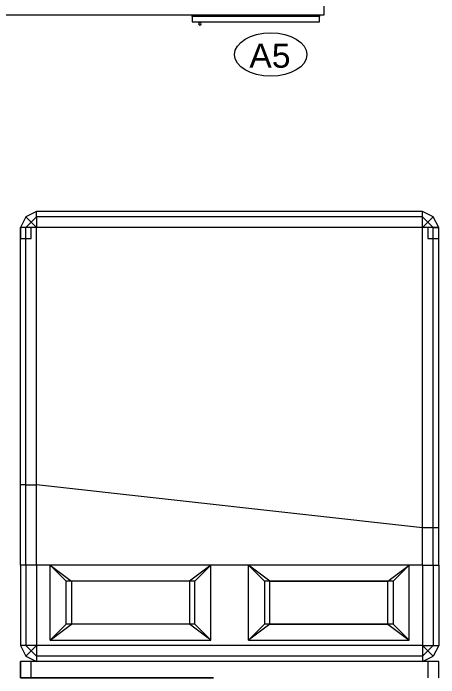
# Model space of a CAD drawing. Header units: inches. Extents: x -1176 to 1507, y -2563 to 978.
# Drawn here: x -979.1 to -899.8, y -324.6 to -200.6 of the extents above; entities that cross this region are included whole.
import ezdxf

# ---------------------------------------------------------------- set-up
doc = ezdxf.new("R2010")
doc.units = ezdxf.units.IN
doc.header["$MEASUREMENT"] = 0
for name, color, linetype, lineweight in [('G-IMPT', 8, 'Continuous', 9), ('I-FURN', 30, 'Continuous', 9), ('Q-CASE', 31, 'Continuous', 9), ('Q-SPCQ', 91, 'Continuous', 9), ('Q-SPCQ-IDEN', 132, 'Continuous', 9)]:
    doc.layers.add(name, color=color, linetype=linetype, lineweight=lineweight)
doc.styles.add('Arial', font='arial.ttf', dxfattribs={"height": 4.5})

# ---------------------------------------------------------------- blocks, each defined once
blk = doc.blocks.new('Bed_761 - 12ZBED05_dwg-6542241-2nd Floor Power _ Signal')
at = {"layer": 'G-IMPT'}
for p, q in [((0, 78), (3, 78)), ((0, 78), (3, 78)), ((0, 78), (3, 78)), ((0, 78), (3, 78)), ((3, 78), (3, 0)), ((3, 78), (3, 75)), ((3, 78), (3, 76)), ((3, 78), (3, 76)), ((3, 78), (3, 0)), ((3, 75), (4, 77)), ((3, 75), (4, 77)), ((6, 78), (4, 77)), ((6, 78), (4, 77)), ((5, 76), (4, 77)), ((6, 77), (5, 76)), ((21, 78), (6, 78)), ((21, 78), (6, 78)), ((6, 77), (6, 78)), ((6, 75), (6, 77)), ((21, 77), (6, 77)), ((21, 78), (28, 78)), ((21, 78), (28, 78)), ((21, 77), (21, 78)), ((21, 75), (21, 77)), ((21, 77), (28, 77)), ((28, 78), (84, 78)), ((28, 78), (84, 78)), ((28, 78), (28, 77)), ((28, 77), (28, 75)), ((28, 77), (84, 77)), ((82, 76), (82, 78)), ((82, 76), (82, 78)), ((82, 78), (84, 78)), ((82, 78), (84, 78)), ((84, 78), (86, 77)), ((84, 78), (86, 77)), ((84, 77), (84, 78)), ((84, 78), (84, 76)), ((84, 78), (84, 76)), ((84, 77), (84, 75)), ((84, 77), (85, 76)), ((85, 76), (86, 77)), ((86, 77), (87, 75)), ((86, 77), (87, 75)), ((3, 76), (0, 76)), ((3, 76), (0, 76)), ((4, 75), (5, 76)), ((6, 75), (5, 76)), ((84, 76), (82, 76)), ((84, 76), (82, 76)), ((84, 75), (85, 76)), ((85, 76), (86, 75)), ((3, 75), (3, 3)), ((3, 75), (3, 3)), ((4, 75), (3, 75)), ((3, 75), (3, 3)), ((6, 75), (4, 75)), ((4, 75), (4, 3)), ((21, 75), (6, 75)), ((6, 75), (6, 3)), ((21, 75), (21, 72.5)), ((21, 75), (28, 75)), ((28, 75), (36, 3)), ((28, 75), (84, 75)), ((84, 75), (86, 75)), ((84, 75), (84, 3)), ((86, 75), (87, 75)), ((86, 75), (86, 3)), ((87, 75), (87, 3)), ((87, 75), (87, 3)), ((7, 42.5), (7, 72.5)), ((7, 72.5), (21, 72.5)), ((7, 72.5), (10, 69.5)), ((10, 68.5), (7, 72.5)), ((21, 72.5), (18, 69.5)), ((18, 68.5), (21, 72.5)), ((21, 72.5), (21, 42.5)), ((21, 72.5), (21, 42.5)), ((10, 69.5), (10, 68.5)), ((18, 69.5), (10, 69.5)), ((18, 69.5), (18, 68.5)), ((10, 68.5), (10, 46.5)), ((10, 46.5), (10, 68.5)), ((10, 68.5), (18, 68.5)), ((18, 68.5), (18, 46.5)), ((18, 46.5), (18, 68.5)), ((10, 46.5), (7, 42.5)), ((10, 46.5), (10, 45.5)), ((10, 46.5), (18, 46.5)), ((18, 46.5), (18, 45.5)), ((18, 46.5), (21, 42.5)), ((7, 42.5), (10, 45.5)), ((18, 45.5), (10, 45.5)), ((21, 42.5), (18, 45.5)), ((7, 42.5), (21, 42.5)), ((21, 42.5), (21, 35.5)), ((0, 36), (0, 0)), ((0, 0), (0, 36)), ((0, 0), (0, 36)), ((7, 5.5), (7, 35.5)), ((7, 35.5), (21, 35.5)), ((10, 32.5), (7, 35.5)), ((7, 35.5), (10, 31.5)), ((18, 32.5), (21, 35.5)), ((21, 35.5), (18, 31.5)), ((21, 35.5), (21, 5.5)), ((21, 35.5), (21, 5.5)), ((10, 32.5), (18, 32.5)), ((10, 32.5), (10, 31.5)), ((18, 32.5), (18, 31.5)), ((10, 31.5), (10, 9.5)), ((18, 31.5), (10, 31.5)), ((10, 31.5), (10, 9.5)), ((18, 31.5), (18, 9.5)), ((18, 31.5), (18, 9.5)), ((7, 5.5), (10, 9.5)), ((10, 9.5), (10, 8.5)), ((18, 9.5), (10, 9.5)), ((18, 9.5), (18, 8.5)), ((21, 5.5), (18, 9.5)), ((10, 8.5), (7, 5.5)), ((10, 8.5), (18, 8.5)), ((21, 5.5), (18, 8.5)), ((7, 5.5), (21, 5.5)), ((21, 5.5), (21, 3)), ((4, 1), (3, 3)), ((4, 1), (3, 3)), ((4, 3), (3, 3)), ((3, 3), (3, 0)), ((6, 3), (4, 3)), ((5, 2), (4, 3)), ((6, 3), (5, 2)), ((21, 3), (6, 3)), ((6, 3), (6, 1)), ((21, 3), (21, 1)), ((21, 3), (36, 3)), ((36, 1), (36, 3)), ((36, 3), (84, 3)), ((86, 3), (84, 3)), ((84, 3), (85, 2)), ((84, 3), (84, 1)), ((86, 3), (85, 2)), ((87, 3), (86, 1)), ((87, 3), (86, 1)), ((86, 3), (87, 3)), ((0, 0), (0, 2)), ((0, 0), (0, 2)), ((0, 2), (3, 2)), ((0, 2), (3, 2)), ((3, 2), (3, 0)), ((3, 2), (3, 0)), ((5, 2), (4, 1)), ((6, 1), (5, 2)), ((82, 0), (82, 2)), ((82, 0), (82, 2)), ((82, 2), (84, 2)), ((82, 2), (84, 2)), ((85, 2), (84, 1)), ((84, 2), (84, 0)), ((84, 2), (84, 0)), ((85, 2), (86, 1)), ((3, 0), (0, 0)), ((6, 0), (4, 1)), ((6, 0), (4, 1)), ((21, 1), (6, 1)), ((6, 1), (6, 0)), ((21, 0), (6, 0)), ((21, 1), (21, 0)), ((21, 1), (36, 1)), ((21, 0), (36, 0)), ((36, 1), (36, 0)), ((36, 1), (84, 1)), ((36, 0), (84, 0)), ((86, 1), (84, 0)), ((86, 1), (84, 0)), ((84, 1), (84, 0)), ((0, 0), (3, 0)), ((3, 0), (0, 0)), ((3, 0), (0, 0)), ((21, 0), (6, 0)), ((21, 0), (36, 0)), ((36, 0), (84, 0)), ((84, 0), (82, 0)), ((84, 0), (82, 0))]:
    blk.add_line(p, q, dxfattribs=at)
blk = doc.blocks.new('Bed_761 - Bed_761-6542718-2nd Floor Power _ Signal')
at = {"extrusion": (0, 0, -1), "zscale": -1, "rotation": 180}
blk.add_blockref('Bed_761 - 12ZBED05_dwg-6542241-2nd Floor Power _ Signal', (0, 0), dxfattribs=at)
blk = doc.blocks.new('Desk34 - Desk-6998183-2nd Floor Power _ Signal')
at = {"layer": 'Q-CASE'}
for p, q in [((2249.55, 556.18), (2249.55, 531.71)), ((2345.46, 555.99), (2345.46, 556.18)), ((2345.46, 531.71), (2345.46, 554.12)), ((2249.55, 531.71), (2345.46, 531.71))]:
    blk.add_line(p, q, dxfattribs=at)
blk = doc.blocks.new('A-UC Refrigerator - A-UC Refrigerator-V83-2nd Floor Power _ Signal')
at = {"layer": 'Q-SPCQ'}
for p, q in [((-11.87, -16.75), (-11.87, -16.46)), ((11.88, -16.75), (-11.87, -16.75)), ((-11.87, -16.75), (-11.87, -17.75)), ((11.88, -16.75), (-11.87, -16.75)), ((11.88, -16.46), (11.88, -16.75)), ((11.88, -17.75), (11.88, -16.75)), ((-11.87, -17.75), (11.88, -17.75)), ((-10.5, -17.75), (-10.5, -17.91)), ((-10.5, -17.75), (-10.5, -17.91)), ((-10.25, -17.93), (-10.25, -17.75)), ((-10.25, -17.93), (-10.25, -17.75))]:
    blk.add_line(p, q, dxfattribs=at)
for start, end in [(90, 270), (270, 90)]:
    blk.add_arc((-10.39, -18.13), 0.25, start, end, dxfattribs=at)
blk = doc.blocks.new('Appliance_Specialty Equipment Tag - Standard-3515593-2nd Floor Power _ Signal')
at = {"layer": 'Q-SPCQ-IDEN'}
blk.add_ellipse((-0.0499, 0.0037), major_axis=(-0.1406, 0), ratio=0.600473, dxfattribs=at)

msp = doc.modelspace()

# ---------------------------------------------------------------- block references
at = {"layer": 'I-FURN', "rotation": 89.99999999999972}
msp.add_blockref('Bed_761 - Bed_761-6542718-2nd Floor Power _ Signal', (-977.8, -324.61), dxfattribs=at)
at = {"layer": 'Q-CASE'}
msp.add_blockref('Desk34 - Desk-6998183-2nd Floor Power _ Signal', (-3266.59, -732.6), dxfattribs=at)
at = {"layer": 'Q-SPCQ'}
msp.add_blockref('A-UC Refrigerator - A-UC Refrigerator-V83-2nd Floor Power _ Signal', (-933.94, -184.43), dxfattribs=at)
at = {"layer": 'Q-SPCQ-IDEN', "xscale": 47.99999999999997, "yscale": 47.99999999999997, "zscale": 47.99999999999997}
msp.add_blockref('Appliance_Specialty Equipment Tag - Standard-3515593-2nd Floor Power _ Signal', (-928.73, -208.49), dxfattribs=at)

# ---------------------------------------------------------------- texts
at = {"layer": 'Q-SPCQ-IDEN', "insert": (-935.12, -206.26), "char_height": 4.5, "width": 9.393, "attachment_point": 1, "style": 'Arial'}
msp.add_mtext('A5', dxfattribs=at)

doc.saveas('drawing.dxf')
